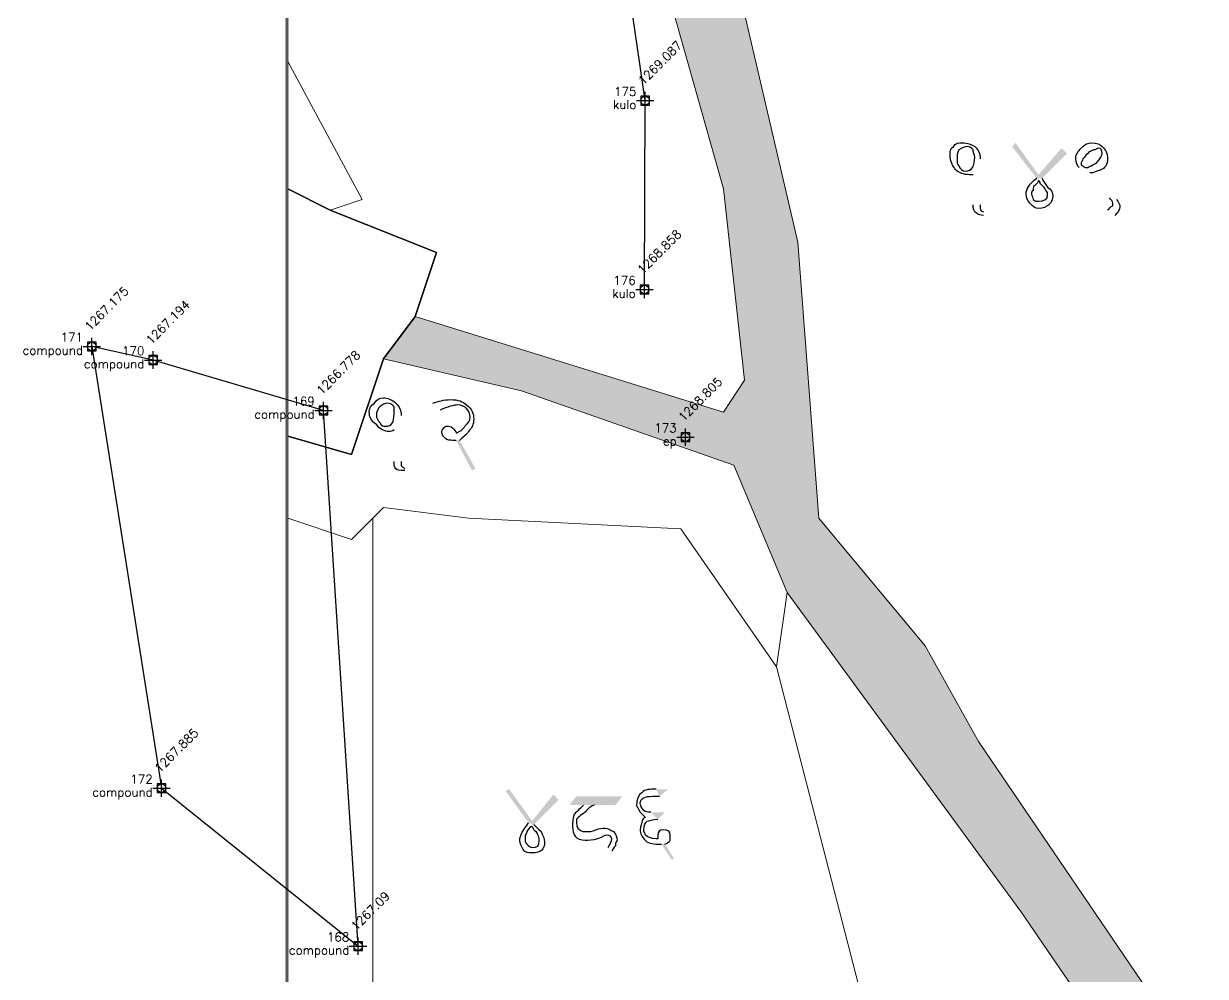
# Model space of a CAD drawing. Header units: metres. Extents: x 345912 to 349030, y 3061206 to 3061792.
# Drawn here: x 346734.5 to 346768.41, y 3061471.65 to 3061498.99 of the extents above; entities that cross this region are included whole.
import ezdxf
from ezdxf.enums import TextEntityAlignment as Align

# ---------------------------------------------------------------- set-up
doc = ezdxf.new("R2010")
doc.units = ezdxf.units.M
doc.header["$MEASUREMENT"] = 0
doc.header["$PDMODE"] = 98
doc.header["$PDSIZE"] = 0.25
for name, color, linetype in [('compound', 7, 'Continuous'), ('ep', 7, 'Continuous'), ('Features', 5, 'Continuous'), ('kulo', 7, 'Continuous'), ('PDF4_Geometry', 7, 'Continuous'), ('PDF4_Solid Fills', 7, 'Continuous'), ('Points', 7, 'Continuous'), ('Points-ELV', 6, 'Continuous'), ('Points-NUM', 4, 'Continuous'), ('Points-TXT', 3, 'Continuous')]:
    doc.layers.add(name, color=color, linetype=linetype)
doc.styles.add('romans', font='romans.shx')

# ---------------------------------------------------------------- blocks, each defined once
blk = doc.blocks.new('POINTS')
at = {"layer": 'Points'}
blk.add_line((0, 0), (0, 0), dxfattribs=at)
blk.add_point((0, 0), dxfattribs=at)
at = {"layer": 'Points-ELV', "style": 'romans'}
blk.add_attdef('ELEV', text='', height=1, rotation=45, dxfattribs=at).set_placement((0, 0), align=Align.BOTTOM_LEFT)
at = {"layer": 'Points-NUM', "style": 'romans'}
blk.add_attdef('PTNUM', text='', height=1, dxfattribs=at).set_placement((0, 0), align=Align.BOTTOM_RIGHT)
at = {"layer": 'Points-TXT', "style": 'romans'}
blk.add_attdef('DESC', text='', height=1, dxfattribs=at).set_placement((0, 0), align=Align.BOTTOM_RIGHT)
blk = doc.blocks.new('dh')
at = {"layer": 'Features'}
blk.add_lwpolyline([(346488.041, 3061310.547), (346488.061, 3061315.966), (346487.433, 3061320.309), (346486.944, 3061322.378), (346486.101, 3061325.11), (346484.682, 3061329.131), (346484.363, 3061330.241), (346483.346, 3061333.862)], dxfattribs=at)
blk.add_lwpolyline([(346479.824, 3061291.709), (346478.833, 3061307.08), (346473.943, 3061308.525), (346472.183, 3061308.915), (346474.185, 3061296.24)], close=True, dxfattribs=at)
at = {"layer": 'compound', "linetype": 'Continuous'}
ref = blk.add_blockref('POINTS', (346472.183, 3061308.915, 1267.175), dxfattribs=at)
ref.add_attrib('PTNUM', '171', dxfattribs={"layer": 'Points-NUM', "height": 0.25, "style": 'romans'}).set_placement((346471.933, 3061308.9775, 1267.175), align=Align.BOTTOM_RIGHT)
ref.add_attrib('DESC', 'compound', dxfattribs={"layer": 'Points-TXT', "height": 0.25, "style": 'romans'}).set_placement((346471.933, 3061308.6025, 1267.175), align=Align.BOTTOM_RIGHT)
ref.add_attrib('ELEV', '1267.175', dxfattribs={"layer": 'Points-ELV', "height": 0.25, "rotation": 45, "style": 'romans'}).set_placement((346472.183, 3061309.29, 1267.175), align=Align.BOTTOM_LEFT)
ref = blk.add_blockref('POINTS', (346473.943, 3061308.525, 1267.194), dxfattribs=at)
ref.add_attrib('PTNUM', '170', dxfattribs={"layer": 'Points-NUM', "height": 0.25, "style": 'romans'}).set_placement((346473.693, 3061308.5875, 1267.194), align=Align.BOTTOM_RIGHT)
ref.add_attrib('DESC', 'compound', dxfattribs={"layer": 'Points-TXT', "height": 0.25, "style": 'romans'}).set_placement((346473.693, 3061308.2125, 1267.194), align=Align.BOTTOM_RIGHT)
ref.add_attrib('ELEV', '1267.194', dxfattribs={"layer": 'Points-ELV', "height": 0.25, "rotation": 45, "style": 'romans'}).set_placement((346473.943, 3061308.9, 1267.194), align=Align.BOTTOM_LEFT)
ref = blk.add_blockref('POINTS', (346478.833, 3061307.08, 1266.778), dxfattribs=at)
ref.add_attrib('PTNUM', '169', dxfattribs={"layer": 'Points-NUM', "height": 0.25, "style": 'romans'}).set_placement((346478.583, 3061307.1425, 1266.778), align=Align.BOTTOM_RIGHT)
ref.add_attrib('DESC', 'compound', dxfattribs={"layer": 'Points-TXT', "height": 0.25, "style": 'romans'}).set_placement((346478.583, 3061306.7675, 1266.778), align=Align.BOTTOM_RIGHT)
ref.add_attrib('ELEV', '1266.778', dxfattribs={"layer": 'Points-ELV', "height": 0.25, "rotation": 45, "style": 'romans'}).set_placement((346478.833, 3061307.455, 1266.778), align=Align.BOTTOM_LEFT)
ref = blk.add_blockref('POINTS', (346474.185, 3061296.24, 1267.885), dxfattribs=at)
ref.add_attrib('PTNUM', '172', dxfattribs={"layer": 'Points-NUM', "height": 0.25, "style": 'romans'}).set_placement((346473.935, 3061296.3025, 1267.885), align=Align.BOTTOM_RIGHT)
ref.add_attrib('DESC', 'compound', dxfattribs={"layer": 'Points-TXT', "height": 0.25, "style": 'romans'}).set_placement((346473.935, 3061295.9275, 1267.885), align=Align.BOTTOM_RIGHT)
ref.add_attrib('ELEV', '1267.885', dxfattribs={"layer": 'Points-ELV', "height": 0.25, "rotation": 45, "style": 'romans'}).set_placement((346474.185, 3061296.615, 1267.885), align=Align.BOTTOM_LEFT)
ref = blk.add_blockref('POINTS', (346479.824, 3061291.709, 1267.09), dxfattribs=at)
ref.add_attrib('PTNUM', '168', dxfattribs={"layer": 'Points-NUM', "height": 0.25, "style": 'romans'}).set_placement((346479.574, 3061291.7715, 1267.09), align=Align.BOTTOM_RIGHT)
ref.add_attrib('DESC', 'compound', dxfattribs={"layer": 'Points-TXT', "height": 0.25, "style": 'romans'}).set_placement((346479.574, 3061291.3965, 1267.09), align=Align.BOTTOM_RIGHT)
ref.add_attrib('ELEV', '1267.09', dxfattribs={"layer": 'Points-ELV', "height": 0.25, "rotation": 45, "style": 'romans'}).set_placement((346479.824, 3061292.084, 1267.09), align=Align.BOTTOM_LEFT)
at = {"layer": 'ep', "linetype": 'Continuous'}
ref = blk.add_blockref('POINTS', (346489.216, 3061306.312, 1268.805), dxfattribs=at)
ref.add_attrib('PTNUM', '173', dxfattribs={"layer": 'Points-NUM', "height": 0.25, "style": 'romans'}).set_placement((346488.966, 3061306.3745, 1268.805), align=Align.BOTTOM_RIGHT)
ref.add_attrib('DESC', 'ep', dxfattribs={"layer": 'Points-TXT', "height": 0.25, "style": 'romans'}).set_placement((346488.966, 3061305.9995, 1268.805), align=Align.BOTTOM_RIGHT)
ref.add_attrib('ELEV', '1268.805', dxfattribs={"layer": 'Points-ELV', "height": 0.25, "rotation": 45, "style": 'romans'}).set_placement((346489.216, 3061306.687, 1268.805), align=Align.BOTTOM_LEFT)
at = {"layer": 'kulo', "linetype": 'Continuous'}
ref = blk.add_blockref('POINTS', (346488.061, 3061315.966, 1269.087), dxfattribs=at)
ref.add_attrib('PTNUM', '175', dxfattribs={"layer": 'Points-NUM', "height": 0.25, "style": 'romans'}).set_placement((346487.811, 3061316.0285, 1269.087), align=Align.BOTTOM_RIGHT)
ref.add_attrib('DESC', 'kulo', dxfattribs={"layer": 'Points-TXT', "height": 0.25, "style": 'romans'}).set_placement((346487.811, 3061315.6535, 1269.087), align=Align.BOTTOM_RIGHT)
ref.add_attrib('ELEV', '1269.087', dxfattribs={"layer": 'Points-ELV', "height": 0.25, "rotation": 45, "style": 'romans'}).set_placement((346488.061, 3061316.341, 1269.087), align=Align.BOTTOM_LEFT)
ref = blk.add_blockref('POINTS', (346488.041, 3061310.547, 1268.858), dxfattribs=at)
ref.add_attrib('PTNUM', '176', dxfattribs={"layer": 'Points-NUM', "height": 0.25, "style": 'romans'}).set_placement((346487.791, 3061310.6095, 1268.858), align=Align.BOTTOM_RIGHT)
ref.add_attrib('DESC', 'kulo', dxfattribs={"layer": 'Points-TXT', "height": 0.25, "style": 'romans'}).set_placement((346487.791, 3061310.2345, 1268.858), align=Align.BOTTOM_RIGHT)
ref.add_attrib('ELEV', '1268.858', dxfattribs={"layer": 'Points-ELV', "height": 0.25, "rotation": 45, "style": 'romans'}).set_placement((346488.041, 3061310.922, 1268.858), align=Align.BOTTOM_LEFT)

msp = doc.modelspace()

# ---------------------------------------------------------------- hatches: boundary and pattern name
at = {"layer": 'PDF4_Solid Fills', "true_color": 0xc3c3c3, "transparency": 33554531}
h = msp.add_hatch(color=9, dxfattribs=at)
h.paths.add_polyline_path([(346861.86867, 3061355.56042), (346855.77267, 3061355.25562), (346854.85827, 3061364.39962), (346853.94387, 3061369.58122), (346859.73507, 3061370.80042), (346860.03987, 3061370.80042), (346860.95427, 3061365.61882), (346861.25907, 3061361.65642)], flags=0)
h.paths.add_polyline_path([(346864.00227, 3061332.39562), (346857.60147, 3061332.09083), (346856.68707, 3061342.14922), (346863.08787, 3061342.14922)], flags=0)
h.paths.add_polyline_path([(346838.09427, 3061366.83802), (346831.99827, 3061365.61882), (346831.08387, 3061365.31402), (346823.46387, 3061364.09482), (346814.01507, 3061362.26602), (346813.71028, 3061362.26602), (346791.45988, 3061357.99882), (346792.37427, 3061364.09482), (346811.27187, 3061367.75243), (346820.72067, 3061369.27642), (346829.55987, 3061371.10522), (346838.70387, 3061372.62922)], flags=0)
h.paths.add_polyline_path([(346867.65987, 3061372.32442), (346864.30707, 3061371.71482), (346864.30707, 3061372.01962), (346864.00227, 3061374.76282), (346867.35507, 3061375.37243)], flags=0)
h.paths.add_polyline_path([(346853.94387, 3061369.58122), (346845.71427, 3061368.05722), (346845.40947, 3061368.05722), (346845.10467, 3061368.05722), (346844.49507, 3061367.75243), (346838.09427, 3061366.83802), (346838.70387, 3061372.62922), (346849.06707, 3061374.76282), (346849.37187, 3061374.76282), (346849.67667, 3061375.06762), (346849.98147, 3061375.06762), (346850.28627, 3061375.06762), (346852.72467, 3061375.67722)], flags=0)
h.paths.add_polyline_path([(346859.73507, 3061370.80042), (346853.94387, 3061369.58122), (346852.72467, 3061375.67722), (346856.99187, 3061376.59162), (346858.82067, 3061376.89642), (346859.43027, 3061371.10522)], flags=0)
h.paths.add_polyline_path([(346864.00227, 3061374.76282), (346864.30707, 3061372.01962), (346864.30707, 3061371.71482), (346859.73507, 3061370.80042), (346859.43027, 3061371.10522), (346858.82067, 3061376.89642), (346860.95427, 3061377.20123), (346863.69747, 3061377.50603), (346863.69747, 3061376.89642)], flags=0)
h.paths.add_polyline_path([(346867.35507, 3061375.37243), (346864.00227, 3061374.76282), (346863.69747, 3061376.89642), (346863.69747, 3061377.50603), (346867.05027, 3061378.11562)], flags=0)
h.paths.add_polyline_path([(346956.05188, 3061317.15562), (346955.13748, 3061318.37482), (346952.39427, 3061320.81322), (346949.95587, 3061321.11802), (346943.85987, 3061323.25162), (346934.71587, 3061325.99482), (346928.01028, 3061327.51882), (346922.82867, 3061327.51882), (346919.78067, 3061327.21402), (346917.64707, 3061326.29962), (346909.41747, 3061322.03243), (346903.32147, 3061317.76522), (346901.18787, 3061317.15562), (346787.49747, 3061317.15562), (346787.19267, 3061318.37482), (346787.19267, 3061320.50842), (346788.10707, 3061333.91962), (346788.41187, 3061335.74842), (346788.41187, 3061342.14922), (346788.71668, 3061350.37882), (346789.63107, 3061357.08442), (346790.54547, 3061360.74202), (346790.54547, 3061366.22842), (346791.45988, 3061369.58122), (346794.50787, 3061379.03002), (346793.89827, 3061382.07802), (346793.59348, 3061382.99243), (346790.54547, 3061391.83162), (346787.19267, 3061402.80443), (346782.92547, 3061416.52042), (346782.92547, 3061419.87322), (346782.92547, 3061427.18843), (346780.18227, 3061437.55162), (346778.04867, 3061448.82923), (346775.30547, 3061457.36363), (346773.78147, 3061460.41162), (346770.73347, 3061464.06923), (346767.07587, 3061467.72682), (346763.11347, 3061473.51802), (346756.40787, 3061482.66203), (346754.88388, 3061486.31962), (346748.78787, 3061488.45322), (346744.82547, 3061489.36763), (346745.73987, 3061490.58682), (346754.57907, 3061487.84363), (346755.18867, 3061488.75802), (346754.57907, 3061494.24442), (346751.22627, 3061506.13162), (346747.56867, 3061512.83722), (346749.39748, 3061514.05643), (346753.35987, 3061506.43643), (346754.57907, 3061501.86442), (346756.71267, 3061492.72042), (346757.32227, 3061484.79563), (346760.37028, 3061481.13802), (346761.89427, 3061478.39483), (346767.07587, 3061470.77483), (346772.56227, 3061464.37402), (346775.00067, 3061461.02123), (346778.04867, 3061454.62042), (346780.18227, 3061447.00042), (346780.79187, 3061442.42843), (346784.44948, 3061428.10282), (346785.05907, 3061419.87322), (346785.36387, 3061417.13002), (346789.93587, 3061400.67083), (346795.11747, 3061386.04042), (346796.03187, 3061382.07802), (346795.42227, 3061375.67722), (346792.67907, 3061367.14282), (346792.37427, 3061364.09482), (346791.45988, 3061357.99882), (346791.15507, 3061353.73162), (346790.24067, 3061345.19722), (346789.93587, 3061333.61482), (346789.93587, 3061332.70042), (346789.63107, 3061331.48123), (346789.32628, 3061325.69002), (346789.02147, 3061321.42283), (346789.32628, 3061318.98443), (346789.63107, 3061317.15562), (346895.09187, 3061317.15562), (346896.00627, 3061317.46042), (346900.57827, 3061318.67962), (346905.45507, 3061320.81322), (346908.80787, 3061323.25162), (346916.12308, 3061327.21402), (346916.73267, 3061327.51882), (346917.64707, 3061327.82362), (346920.69507, 3061328.73802), (346927.70547, 3061328.73802), (346936.23988, 3061326.90923), (346946.29828, 3061324.16603), (346948.12707, 3061323.25162), (346949.04147, 3061322.94682), (346955.13748, 3061320.50842), (346957.57587, 3061318.37482), (346957.88067, 3061318.07002), (346958.49028, 3061317.15562)], flags=0)
h.paths.add_polyline_path([(346863.08787, 3061342.14922), (346856.68707, 3061342.14922), (346855.77267, 3061355.25562), (346861.86867, 3061355.56042), (346862.17347, 3061353.73162), (346862.78307, 3061343.97802)], flags=0)
h = msp.add_hatch(color=9, dxfattribs=at)
h.paths.add_polyline_path([(346861.86867, 3061355.56042), (346855.77267, 3061355.25562), (346854.85827, 3061364.39962), (346853.94387, 3061369.58122), (346859.73507, 3061370.80042), (346860.03987, 3061370.80042), (346860.95427, 3061365.61882), (346861.25907, 3061361.65642)], flags=0)
h.paths.add_polyline_path([(346864.00227, 3061332.39562), (346857.60147, 3061332.09083), (346856.68707, 3061342.14922), (346863.08787, 3061342.14922)], flags=0)
h.paths.add_polyline_path([(346838.09427, 3061366.83802), (346831.99827, 3061365.61882), (346831.08387, 3061365.31402), (346823.46387, 3061364.09482), (346814.01507, 3061362.26602), (346813.71028, 3061362.26602), (346791.45988, 3061357.99882), (346792.37427, 3061364.09482), (346811.27187, 3061367.75243), (346820.72067, 3061369.27642), (346829.55987, 3061371.10522), (346838.70387, 3061372.62922)], flags=0)
h.paths.add_polyline_path([(346867.65987, 3061372.32442), (346864.30707, 3061371.71482), (346864.30707, 3061372.01962), (346864.00227, 3061374.76282), (346867.35507, 3061375.37243)], flags=0)
h.paths.add_polyline_path([(346853.94387, 3061369.58122), (346845.71427, 3061368.05722), (346845.40947, 3061368.05722), (346845.10467, 3061368.05722), (346844.49507, 3061367.75243), (346838.09427, 3061366.83802), (346838.70387, 3061372.62922), (346849.06707, 3061374.76282), (346849.37187, 3061374.76282), (346849.67667, 3061375.06762), (346849.98147, 3061375.06762), (346850.28627, 3061375.06762), (346852.72467, 3061375.67722)], flags=0)
h.paths.add_polyline_path([(346859.73507, 3061370.80042), (346853.94387, 3061369.58122), (346852.72467, 3061375.67722), (346856.99187, 3061376.59162), (346858.82067, 3061376.89642), (346859.43027, 3061371.10522)], flags=0)
h.paths.add_polyline_path([(346864.00227, 3061374.76282), (346864.30707, 3061372.01962), (346864.30707, 3061371.71482), (346859.73507, 3061370.80042), (346859.43027, 3061371.10522), (346858.82067, 3061376.89642), (346860.95427, 3061377.20123), (346863.69747, 3061377.50603), (346863.69747, 3061376.89642)], flags=0)
h.paths.add_polyline_path([(346867.35507, 3061375.37243), (346864.00227, 3061374.76282), (346863.69747, 3061376.89642), (346863.69747, 3061377.50603), (346867.05027, 3061378.11562)], flags=0)
h.paths.add_polyline_path([(346956.05188, 3061317.15562), (346955.13748, 3061318.37482), (346952.39427, 3061320.81322), (346949.95587, 3061321.11802), (346943.85987, 3061323.25162), (346934.71587, 3061325.99482), (346928.01028, 3061327.51882), (346922.82867, 3061327.51882), (346919.78067, 3061327.21402), (346917.64707, 3061326.29962), (346909.41747, 3061322.03243), (346903.32147, 3061317.76522), (346901.18787, 3061317.15562), (346787.49747, 3061317.15562), (346787.19267, 3061318.37482), (346787.19267, 3061320.50842), (346788.10707, 3061333.91962), (346788.41187, 3061335.74842), (346788.41187, 3061342.14922), (346788.71668, 3061350.37882), (346789.63107, 3061357.08442), (346790.54547, 3061360.74202), (346790.54547, 3061366.22842), (346791.45988, 3061369.58122), (346794.50787, 3061379.03002), (346793.89827, 3061382.07802), (346793.59348, 3061382.99243), (346790.54547, 3061391.83162), (346787.19267, 3061402.80443), (346782.92547, 3061416.52042), (346782.92547, 3061419.87322), (346782.92547, 3061427.18843), (346780.18227, 3061437.55162), (346778.04867, 3061448.82923), (346775.30547, 3061457.36363), (346773.78147, 3061460.41162), (346770.73347, 3061464.06923), (346767.07587, 3061467.72682), (346763.11347, 3061473.51802), (346756.40787, 3061482.66203), (346754.88388, 3061486.31962), (346748.78787, 3061488.45322), (346744.82547, 3061489.36763), (346745.73987, 3061490.58682), (346754.57907, 3061487.84363), (346755.18867, 3061488.75802), (346754.57907, 3061494.24442), (346751.22627, 3061506.13162), (346747.56867, 3061512.83722), (346749.39748, 3061514.05643), (346753.35987, 3061506.43643), (346754.57907, 3061501.86442), (346756.71267, 3061492.72042), (346757.32227, 3061484.79563), (346760.37028, 3061481.13802), (346761.89427, 3061478.39483), (346767.07587, 3061470.77483), (346772.56227, 3061464.37402), (346775.00067, 3061461.02123), (346778.04867, 3061454.62042), (346780.18227, 3061447.00042), (346780.79187, 3061442.42843), (346784.44948, 3061428.10282), (346785.05907, 3061419.87322), (346785.36387, 3061417.13002), (346789.93587, 3061400.67083), (346795.11747, 3061386.04042), (346796.03187, 3061382.07802), (346795.42227, 3061375.67722), (346792.67907, 3061367.14282), (346792.37427, 3061364.09482), (346791.45988, 3061357.99882), (346791.15507, 3061353.73162), (346790.24067, 3061345.19722), (346789.93587, 3061333.61482), (346789.93587, 3061332.70042), (346789.63107, 3061331.48123), (346789.32628, 3061325.69002), (346789.02147, 3061321.42283), (346789.32628, 3061318.98443), (346789.63107, 3061317.15562), (346895.09187, 3061317.15562), (346896.00627, 3061317.46042), (346900.57827, 3061318.67962), (346905.45507, 3061320.81322), (346908.80787, 3061323.25162), (346916.12308, 3061327.21402), (346916.73267, 3061327.51882), (346917.64707, 3061327.82362), (346920.69507, 3061328.73802), (346927.70547, 3061328.73802), (346936.23988, 3061326.90923), (346946.29828, 3061324.16603), (346948.12707, 3061323.25162), (346949.04147, 3061322.94682), (346955.13748, 3061320.50842), (346957.57587, 3061318.37482), (346957.88067, 3061318.07002), (346958.49028, 3061317.15562)], flags=0)
h.paths.add_polyline_path([(346863.08787, 3061342.14922), (346856.68707, 3061342.14922), (346855.77267, 3061355.25562), (346861.86867, 3061355.56042), (346862.17347, 3061353.73162), (346862.78307, 3061343.97802)], flags=0)
at = {"layer": 'PDF4_Solid Fills', "transparency": 33554559}
h = msp.add_hatch(color=256, dxfattribs=at)
h.paths.add_polyline_path([(346761.94508, 3061495.10803), (346761.94508, 3061493.78723)], flags=0)
h.paths.add_polyline_path([(346762.04668, 3061493.58403), (346762.04668, 3061493.48243)], flags=0)
h.paths.add_polyline_path([(346763.57068, 3061494.54923), (346762.85948, 3061495.46363), (346762.96108, 3061495.56523), (346763.62148, 3061494.65083), (346764.28188, 3061495.41283), (346764.43428, 3061495.26043), (346763.72308, 3061494.54923)], flags=0)
h.paths.add_polyline_path([(346765.09468, 3061494.70163), (346765.85668, 3061493.93963)], flags=0)
h.paths.add_polyline_path([(346765.80588, 3061493.48243), (346765.60268, 3061493.63483)], flags=0)
h.paths.add_polyline_path([(346765.65348, 3061493.99043), (346764.78988, 3061494.85403)], flags=0)
h = msp.add_hatch(color=256, dxfattribs=at)
h.paths.add_polyline_path([(346745.33348, 3061487.74204), (346745.33348, 3061486.42124)], flags=0)
h.paths.add_polyline_path([(346745.43508, 3061486.21804), (346745.43508, 3061486.16724)], flags=0)
h.paths.add_polyline_path([(346746.45108, 3061487.89444), (346746.24788, 3061488.09764)], flags=0)
h.paths.add_polyline_path([(346747.00988, 3061487.03084), (346747.46708, 3061486.21804), (346747.36548, 3061486.16724), (346746.90828, 3061487.03084)], flags=0)
h = msp.add_hatch(color=256, dxfattribs=at)
h.paths.add_polyline_path([(346748.99108, 3061476.05804), (346748.33068, 3061476.97244), (346748.43228, 3061477.02324), (346749.09268, 3061476.10884), (346749.70228, 3061476.87084), (346749.85468, 3061476.71844), (346749.14348, 3061476.00724)], flags=0)
h.paths.add_polyline_path([(346750.56588, 3061476.56604), (346750.15948, 3061476.56604), (346750.36268, 3061476.82004), (346751.68348, 3061476.82004), (346751.48028, 3061476.56604), (346750.87068, 3061476.56604)], flags=0)
h.paths.add_polyline_path([(346751.37868, 3061475.24524), (346751.27708, 3061475.34684)], flags=0)
h.paths.add_polyline_path([(346752.75028, 3061476.82004), (346753.00428, 3061477.02324), (346752.64868, 3061477.02324)], flags=0)
h.paths.add_polyline_path([(346752.80108, 3061475.44844), (346753.10588, 3061474.99124), (346753.15668, 3061475.04204), (346752.90268, 3061475.44844)], flags=0)
h.paths.add_polyline_path([(346752.69948, 3061476.15964), (346752.90268, 3061476.36284), (346752.49628, 3061476.36284)], flags=0)

# ---------------------------------------------------------------- linework, layer by layer
at = {"layer": 'PDF4_Geometry', "lineweight": 13}
msp.add_lwpolyline([(346742.03148, 3061540.87883), (346969.86948, 3061540.87883), (346969.86948, 3061317.05403), (346742.03148, 3061317.05403)], close=True, dxfattribs=at)
at = {"layer": 'PDF4_Geometry', "lineweight": 9}
for points in [[(346772.56227, 3061464.37403), (346767.07588, 3061470.77484), (346761.89428, 3061478.39484), (346760.37028, 3061481.13803), (346757.32228, 3061484.79564), (346756.71268, 3061492.72043), (346754.57908, 3061501.86443), (346753.35988, 3061506.43643), (346749.39748, 3061514.05643), (346777.43907, 3061525.33403), (346774.69587, 3061509.17963), (346771.03828, 3061496.07323), (346770.42868, 3061490.28204), (346774.39108, 3061480.22363), (346776.21988, 3061477.78523), (346778.04867, 3061470.47003)], [(346772.56227, 3061464.37403), (346767.07588, 3061470.77484), (346761.89428, 3061478.39484), (346760.37028, 3061481.13803), (346757.32228, 3061484.79564), (346756.71268, 3061492.72043), (346754.57908, 3061501.86443), (346753.35988, 3061506.43643), (346749.39748, 3061514.05643), (346777.43907, 3061525.33403), (346774.69587, 3061509.17963), (346771.03828, 3061496.07323), (346770.42868, 3061490.28204), (346774.39108, 3061480.22363), (346776.21988, 3061477.78523), (346778.04867, 3061470.47003)], [(346745.73988, 3061490.58683), (346746.34948, 3061492.41564), (346743.30148, 3061493.63484), (346744.21588, 3061493.93963), (346742.08228, 3061497.90204), (346742.08228, 3061509.78923), (346743.91108, 3061511.00844), (346747.56868, 3061512.83723), (346751.22628, 3061506.13163), (346754.57908, 3061494.24443), (346755.18868, 3061488.75803), (346754.57908, 3061487.84363)], [(346745.73988, 3061490.58683), (346746.34948, 3061492.41564), (346743.30148, 3061493.63484), (346744.21588, 3061493.93963), (346742.08228, 3061497.90204), (346742.08228, 3061509.78923), (346743.91108, 3061511.00844), (346747.56868, 3061512.83723), (346751.22628, 3061506.13163), (346754.57908, 3061494.24443), (346755.18868, 3061488.75803), (346754.57908, 3061487.84363)], [(346743.30148, 3061493.63484), (346742.08228, 3061494.24443), (346742.08228, 3061497.90204), (346744.21588, 3061493.93963)], [(346743.30148, 3061493.63484), (346742.08228, 3061494.24443), (346742.08228, 3061497.90204), (346744.21588, 3061493.93963)], [(346743.30148, 3061493.63484), (346746.34948, 3061492.41564), (346745.73988, 3061490.58683), (346744.82548, 3061489.36764), (346748.78788, 3061488.45323), (346754.88388, 3061486.31963), (346756.40788, 3061482.66204), (346756.10308, 3061480.52844), (346753.35988, 3061484.49083), (346747.26388, 3061484.79564), (346744.82548, 3061485.10043), (346744.52068, 3061484.79564), (346743.91108, 3061484.18603), (346742.08228, 3061484.79564), (346742.08228, 3061494.24443)], [(346743.30148, 3061493.63484), (346746.34948, 3061492.41564), (346745.73988, 3061490.58683), (346744.82548, 3061489.36764), (346748.78788, 3061488.45323), (346754.88388, 3061486.31963), (346756.40788, 3061482.66204), (346756.10308, 3061480.52844), (346753.35988, 3061484.49083), (346747.26388, 3061484.79564), (346744.82548, 3061485.10043), (346744.52068, 3061484.79564), (346743.91108, 3061484.18603), (346742.08228, 3061484.79564), (346742.08228, 3061494.24443)], [(346756.10308, 3061480.52844), (346758.54148, 3061471.07963), (346755.49348, 3061466.50764), (346752.44548, 3061463.45963), (346748.78788, 3061465.59323), (346744.52068, 3061468.64124), (346744.52068, 3061484.79564), (346744.82548, 3061485.10043), (346747.26388, 3061484.79564), (346753.35988, 3061484.49083)], [(346756.10308, 3061480.52844), (346758.54148, 3061471.07963), (346755.49348, 3061466.50764), (346752.44548, 3061463.45963), (346748.78788, 3061465.59323), (346744.52068, 3061468.64124), (346744.52068, 3061484.79564), (346744.82548, 3061485.10043), (346747.26388, 3061484.79564), (346753.35988, 3061484.49083)], [(346744.52068, 3061484.79564), (346744.52068, 3061468.64124), (346742.08228, 3061470.47003), (346742.08228, 3061484.79564), (346743.91108, 3061484.18603)], [(346744.52068, 3061484.79564), (346744.52068, 3061468.64124), (346742.08228, 3061470.47003), (346742.08228, 3061484.79564), (346743.91108, 3061484.18603)], [(346770.73348, 3061464.06923), (346762.80868, 3061460.41163), (346756.71268, 3061458.27803), (346752.44548, 3061463.45963), (346755.49348, 3061466.50764), (346758.54148, 3061471.07963), (346756.10308, 3061480.52844), (346756.40788, 3061482.66204), (346763.11348, 3061473.51803), (346767.07588, 3061467.72683)], [(346770.73348, 3061464.06923), (346762.80868, 3061460.41163), (346756.71268, 3061458.27803), (346752.44548, 3061463.45963), (346755.49348, 3061466.50764), (346758.54148, 3061471.07963), (346756.10308, 3061480.52844), (346756.40788, 3061482.66204), (346763.11348, 3061473.51803), (346767.07588, 3061467.72683)]]:
    msp.add_lwpolyline(points, close=True, dxfattribs=at)
for points in [[(346780.18227, 3061437.55162), (346778.04867, 3061448.82923), (346775.30547, 3061457.36363), (346773.78147, 3061460.41162), (346770.73347, 3061464.06923), (346767.07587, 3061467.72682), (346763.11347, 3061473.51802), (346756.40787, 3061482.66203), (346754.88388, 3061486.31962), (346748.78787, 3061488.45322), (346744.82547, 3061489.36763), (346745.73987, 3061490.58682), (346754.57907, 3061487.84363), (346755.18867, 3061488.75802), (346754.57907, 3061494.24442), (346751.22627, 3061506.13162)], [(346780.18227, 3061437.55162), (346778.04867, 3061448.82923), (346775.30547, 3061457.36363), (346773.78147, 3061460.41162), (346770.73347, 3061464.06923), (346767.07587, 3061467.72682), (346763.11347, 3061473.51802), (346756.40787, 3061482.66203), (346754.88388, 3061486.31962), (346748.78787, 3061488.45322), (346744.82547, 3061489.36763), (346745.73987, 3061490.58682), (346754.57907, 3061487.84363), (346755.18867, 3061488.75802), (346754.57907, 3061494.24442), (346751.22627, 3061506.13162)], [(346754.57907, 3061501.86442), (346756.71267, 3061492.72042), (346757.32227, 3061484.79563), (346760.37028, 3061481.13802), (346761.89427, 3061478.39483), (346767.07587, 3061470.77483), (346772.56227, 3061464.37402), (346775.00067, 3061461.02123), (346778.04867, 3061454.62042), (346780.18227, 3061447.00042), (346780.79187, 3061442.42843)], [(346754.57907, 3061501.86442), (346756.71267, 3061492.72042), (346757.32227, 3061484.79563), (346760.37028, 3061481.13802), (346761.89427, 3061478.39483), (346767.07587, 3061470.77483), (346772.56227, 3061464.37402), (346775.00067, 3061461.02123), (346778.04867, 3061454.62042), (346780.18227, 3061447.00042), (346780.79187, 3061442.42843)]]:
    msp.add_lwpolyline(points, dxfattribs=at)
at = {"layer": 'PDF4_Geometry', "color": 21, "lineweight": 13, "true_color": 0xffafaf}
msp.add_lwpolyline([(346742.08228, 3061487.14695), (346743.91108, 3061486.62444), (346744.82548, 3061489.36764), (346745.73988, 3061490.58684), (346746.34948, 3061492.41564), (346743.30148, 3061493.63484), (346742.08228, 3061494.24444), (346743.30148, 3061493.63484), (346746.34948, 3061492.41564), (346745.73988, 3061490.58684), (346744.82548, 3061489.36764), (346743.91108, 3061486.62444)], close=True, dxfattribs=at)
msp.add_lwpolyline([(346742.08228, 3061487.14695), (346743.91108, 3061486.62444), (346744.82548, 3061489.36764), (346745.73988, 3061490.58684), (346746.34948, 3061492.41564), (346743.30148, 3061493.63484), (346742.08228, 3061494.24444), (346743.30148, 3061493.63484), (346746.34948, 3061492.41564), (346745.73988, 3061490.58684), (346744.82548, 3061489.36764), (346743.91108, 3061486.62444)], close=True, dxfattribs=at)
at = {"layer": 'PDF4_Geometry', "color": 21, "lineweight": 25, "true_color": 0xffafaf}
msp.add_lwpolyline([(346742.08228, 3061487.14695), (346743.91108, 3061486.62444), (346744.82548, 3061489.36764), (346745.73988, 3061490.58684), (346746.34948, 3061492.41564), (346743.30148, 3061493.63484), (346742.08228, 3061494.24444), (346743.30148, 3061493.63484), (346746.34948, 3061492.41564), (346745.73988, 3061490.58684), (346744.82548, 3061489.36764), (346743.91108, 3061486.62444)], close=True, dxfattribs=at)
at = {"layer": 'PDF4_Geometry', "lineweight": 25}
for points in [[(346761.08148, 3061495.20963), (346761.08148, 3061495.31123), (346761.08148, 3061495.41283), (346761.18308, 3061495.46363)], [(346761.18308, 3061495.46363), (346761.23388, 3061495.56523), (346761.33548, 3061495.56523), (346761.43708, 3061495.56523)], [(346761.33548, 3061495.36203), (346761.28468, 3061495.26043), (346761.28468, 3061495.20963), (346761.28468, 3061495.10803)], [(346761.58948, 3061495.46363), (346761.48788, 3061495.46363), (346761.43708, 3061495.41283), (346761.33548, 3061495.36203)], [(346761.43708, 3061495.56523), (346761.58948, 3061495.56523), (346761.69108, 3061495.51443), (346761.79268, 3061495.46363)], [(346761.74188, 3061495.36203), (346761.69108, 3061495.41283), (346761.64028, 3061495.46363), (346761.58948, 3061495.46363)], [(346761.79268, 3061495.15883), (346761.79268, 3061495.20963), (346761.74188, 3061495.31123), (346761.74188, 3061495.36203)], [(346761.79268, 3061495.46363), (346761.89428, 3061495.36203), (346761.94508, 3061495.26043), (346761.94508, 3061495.10803)], [(346764.68828, 3061495.10803), (346764.68828, 3061495.26043), (346764.78988, 3061495.36203), (346764.89148, 3061495.46363)], [(346764.89148, 3061495.46363), (346764.94228, 3061495.51443), (346765.04388, 3061495.56523), (346765.14548, 3061495.56523)], [(346765.19628, 3061495.36203), (346765.04388, 3061495.31123), (346764.99308, 3061495.20963), (346764.89148, 3061495.10803)], [(346765.14548, 3061495.56523), (346765.29788, 3061495.56523), (346765.39948, 3061495.51443), (346765.45028, 3061495.46363)], [(346765.34868, 3061495.41283), (346765.29788, 3061495.41283), (346765.24708, 3061495.36203), (346765.19628, 3061495.36203)], [(346765.29788, 3061495.00643), (346765.39948, 3061495.10803), (346765.45028, 3061495.20963), (346765.45028, 3061495.26043)], [(346765.45028, 3061495.26043), (346765.45028, 3061495.36203), (346765.39948, 3061495.41283), (346765.34868, 3061495.41283)], [(346765.45028, 3061495.46363), (346765.55188, 3061495.36203), (346765.60268, 3061495.26043), (346765.60268, 3061495.10803)], [(346761.23388, 3061494.80323), (346761.13228, 3061494.95563), (346761.08148, 3061495.05723), (346761.08148, 3061495.20963)], [(346761.28468, 3061495.10803), (346761.28468, 3061495.00643), (346761.28468, 3061494.95563), (346761.33548, 3061494.90483)], [(346761.33548, 3061494.90483), (346761.38628, 3061494.80323), (346761.43708, 3061494.75243), (346761.53868, 3061494.75243)], [(346761.53868, 3061494.75243), (346761.69108, 3061494.75243), (346761.79268, 3061494.90483), (346761.79268, 3061495.15883)], [(346764.78988, 3061494.85403), (346764.73908, 3061494.90483), (346764.68828, 3061495.00643), (346764.68828, 3061495.10803)], [(346764.89148, 3061495.10803), (346764.89148, 3061495.05723), (346764.84068, 3061495.00643), (346764.84068, 3061494.95563)], [(346764.84068, 3061494.95563), (346764.84068, 3061494.95563), (346764.84068, 3061494.90483), (346764.89148, 3061494.90483)], [(346764.89148, 3061494.90483), (346764.89148, 3061494.90483), (346764.94228, 3061494.85403), (346764.99308, 3061494.85403)], [(346764.99308, 3061494.85403), (346765.04388, 3061494.85403), (346765.09468, 3061494.90483), (346765.14548, 3061494.90483)], [(346765.14548, 3061494.90483), (346765.19628, 3061494.95563), (346765.24708, 3061494.95563), (346765.29788, 3061495.00643)], [(346765.60268, 3061495.10803), (346765.60268, 3061494.90483), (346765.50108, 3061494.80323), (346765.29788, 3061494.75243)], [(346761.64028, 3061494.65083), (346761.48788, 3061494.65083), (346761.33548, 3061494.70163), (346761.23388, 3061494.80323)], [(346761.74188, 3061494.65083), (346761.69108, 3061494.65083), (346761.64028, 3061494.65083), (346761.64028, 3061494.65083)], [(346765.29788, 3061494.75243), (346765.19628, 3061494.70163), (346765.14548, 3061494.70163), (346765.09468, 3061494.70163)], [(346763.26588, 3061494.09203), (346763.26588, 3061494.24443), (346763.36748, 3061494.39683), (346763.57068, 3061494.54923)], [(346763.51988, 3061494.34603), (346763.46908, 3061494.34603), (346763.46908, 3061494.29523), (346763.46908, 3061494.19363)], [(346763.62148, 3061494.49843), (346763.62148, 3061494.44763), (346763.57068, 3061494.39683), (346763.51988, 3061494.34603)], [(346763.67228, 3061494.39683), (346763.67228, 3061494.39683), (346763.67228, 3061494.44763), (346763.62148, 3061494.49843)], [(346763.77388, 3061494.29523), (346763.77388, 3061494.29523), (346763.72308, 3061494.34603), (346763.67228, 3061494.39683)], [(346763.72308, 3061494.54923), (346763.72308, 3061494.49843), (346763.82468, 3061494.39683), (346763.87548, 3061494.29523)], [(346763.87548, 3061494.14283), (346763.82468, 3061494.19363), (346763.82468, 3061494.24443), (346763.77388, 3061494.29523)], [(346763.87548, 3061494.29523), (346763.97708, 3061494.24443), (346764.02788, 3061494.14283), (346764.02788, 3061494.04123)], [(346763.36748, 3061493.83803), (346763.31668, 3061493.88883), (346763.26588, 3061493.99043), (346763.26588, 3061494.09203)], [(346763.46908, 3061494.19363), (346763.41828, 3061494.19363), (346763.41828, 3061494.14283), (346763.41828, 3061494.09203)], [(346763.41828, 3061494.09203), (346763.41828, 3061494.04123), (346763.46908, 3061493.99043), (346763.46908, 3061493.93963)], [(346763.46908, 3061493.93963), (346763.51988, 3061493.88883), (346763.57068, 3061493.88883), (346763.62148, 3061493.88883)], [(346763.62148, 3061493.88883), (346763.77388, 3061493.88883), (346763.87548, 3061493.93963), (346763.87548, 3061494.04123)], [(346764.02788, 3061494.04123), (346764.02788, 3061493.83803), (346763.87548, 3061493.68563), (346763.62148, 3061493.68563)], [(346763.87548, 3061494.04123), (346763.87548, 3061494.09203), (346763.87548, 3061494.09203), (346763.87548, 3061494.14283)], [(346765.75508, 3061493.83803), (346765.75508, 3061493.88883), (346765.70428, 3061493.93963), (346765.65348, 3061493.99043)], [(346765.85668, 3061493.93963), (346765.90748, 3061493.88883), (346765.95828, 3061493.78723), (346765.95828, 3061493.73643)], [(346761.79268, 3061493.58403), (346761.79268, 3061493.58403), (346761.74188, 3061493.68563), (346761.74188, 3061493.78723)], [(346762.04668, 3061493.48243), (346761.94508, 3061493.48243), (346761.84348, 3061493.53323), (346761.79268, 3061493.58403)], [(346761.94508, 3061493.78723), (346761.94508, 3061493.73643), (346761.94508, 3061493.68563), (346761.94508, 3061493.68563)], [(346761.94508, 3061493.68563), (346761.94508, 3061493.63483), (346761.99588, 3061493.58403), (346762.04668, 3061493.58403)], [(346763.62148, 3061493.68563), (346763.51988, 3061493.68563), (346763.46908, 3061493.73643), (346763.36748, 3061493.83803)], [(346765.60268, 3061493.63483), (346765.60268, 3061493.63483), (346765.65348, 3061493.68563), (346765.70428, 3061493.73643)], [(346765.70428, 3061493.73643), (346765.75508, 3061493.73643), (346765.75508, 3061493.78723), (346765.75508, 3061493.83803)], [(346765.95828, 3061493.73643), (346765.95828, 3061493.63483), (346765.90748, 3061493.58403), (346765.80588, 3061493.48243)], [(346744.57148, 3061488.09764), (346744.62228, 3061488.19924), (346744.72388, 3061488.25004), (346744.82548, 3061488.25004)], [(346744.82548, 3061488.25004), (346744.92708, 3061488.25004), (346745.07948, 3061488.19924), (346745.18108, 3061488.09764)], [(346746.24788, 3061488.09764), (346746.40028, 3061488.14844), (346746.55268, 3061488.19924), (346746.75588, 3061488.19924)], [(346746.75588, 3061488.19924), (346746.95908, 3061488.19924), (346747.11148, 3061488.14844), (346747.21308, 3061488.04684)], [(346744.41908, 3061487.84364), (346744.41908, 3061487.94524), (346744.46988, 3061488.04684), (346744.57148, 3061488.09764)], [(346744.62228, 3061487.48804), (346744.46988, 3061487.58964), (346744.41908, 3061487.69124), (346744.41908, 3061487.84364)], [(346744.72388, 3061487.99604), (346744.67308, 3061487.94524), (346744.62228, 3061487.84364), (346744.62228, 3061487.74204)], [(346744.92708, 3061488.09764), (346744.87628, 3061488.09764), (346744.77468, 3061488.04684), (346744.72388, 3061487.99604)], [(346744.87628, 3061487.43724), (346745.07948, 3061487.43724), (346745.13028, 3061487.53884), (346745.13028, 3061487.79284)], [(346745.13028, 3061487.99604), (346745.07948, 3061488.04684), (346745.02868, 3061488.09764), (346744.92708, 3061488.09764)], [(346745.13028, 3061487.79284), (346745.13028, 3061487.89444), (346745.13028, 3061487.94524), (346745.13028, 3061487.99604)], [(346745.18108, 3061488.09764), (346745.28268, 3061487.99604), (346745.33348, 3061487.89444), (346745.33348, 3061487.74204)], [(346746.95908, 3061488.04684), (346746.85748, 3061488.04684), (346746.65428, 3061487.99604), (346746.45108, 3061487.89444)], [(346747.21308, 3061487.94524), (346747.16228, 3061487.99604), (346747.06068, 3061488.04684), (346746.95908, 3061488.04684)], [(346747.21308, 3061488.04684), (346747.36548, 3061487.94524), (346747.41628, 3061487.79284), (346747.41628, 3061487.64044)], [(346747.31468, 3061487.69124), (346747.31468, 3061487.79284), (346747.26388, 3061487.89444), (346747.21308, 3061487.94524)], [(346744.62228, 3061487.74204), (346744.62228, 3061487.69124), (346744.67308, 3061487.58964), (346744.72388, 3061487.53884)], [(346744.97788, 3061487.28484), (346744.87628, 3061487.28484), (346744.72388, 3061487.33564), (346744.62228, 3061487.48804)], [(346744.72388, 3061487.53884), (346744.77468, 3061487.43724), (346744.82548, 3061487.43724), (346744.87628, 3061487.43724)], [(346747.16228, 3061487.43724), (346747.26388, 3061487.53884), (346747.31468, 3061487.58964), (346747.31468, 3061487.69124)], [(346747.41628, 3061487.64044), (346747.41628, 3061487.48804), (346747.36548, 3061487.38644), (346747.26388, 3061487.28484)], [(346745.13028, 3061487.33564), (346745.07948, 3061487.28484), (346745.02868, 3061487.28484), (346744.97788, 3061487.28484)], [(346746.50188, 3061487.28484), (346746.50188, 3061487.33564), (346746.55268, 3061487.38644), (346746.55268, 3061487.38644)], [(346746.60348, 3061487.08164), (346746.55268, 3061487.13244), (346746.50188, 3061487.18324), (346746.50188, 3061487.28484)], [(346746.55268, 3061487.38644), (346746.60348, 3061487.43724), (346746.60348, 3061487.43724), (346746.65428, 3061487.43724)], [(346746.65428, 3061487.43724), (346746.70508, 3061487.43724), (346746.75588, 3061487.43724), (346746.80668, 3061487.38644)], [(346746.80668, 3061487.38644), (346746.85748, 3061487.33564), (346746.90828, 3061487.28484), (346746.90828, 3061487.23404)], [(346746.90828, 3061487.23404), (346747.00988, 3061487.28484), (346747.11148, 3061487.33564), (346747.16228, 3061487.43724)], [(346747.26388, 3061487.28484), (346747.21308, 3061487.18324), (346747.11148, 3061487.13244), (346747.00988, 3061487.03084)], [(346746.80668, 3061487.03084), (346746.75588, 3061487.03084), (346746.65428, 3061487.03084), (346746.60348, 3061487.08164)], [(346746.90828, 3061487.03084), (346746.85748, 3061487.03084), (346746.85748, 3061487.03084), (346746.80668, 3061487.03084)], [(346745.18108, 3061486.21804), (346745.13028, 3061486.26884), (346745.13028, 3061486.31964), (346745.13028, 3061486.42124)], [(346745.43508, 3061486.16724), (346745.28268, 3061486.16724), (346745.23188, 3061486.16724), (346745.18108, 3061486.21804)], [(346745.33348, 3061486.42124), (346745.33348, 3061486.37044), (346745.33348, 3061486.31964), (346745.33348, 3061486.31964)], [(346745.33348, 3061486.31964), (346745.33348, 3061486.26884), (346745.38428, 3061486.26884), (346745.43508, 3061486.21804)], [(346752.64868, 3061477.02324), (346752.44548, 3061477.02324), (346752.34388, 3061477.02324), (346752.24228, 3061476.92164)], [(346752.24228, 3061476.92164), (346752.14068, 3061476.87084), (346752.08988, 3061476.71844), (346752.08988, 3061476.56604)], [(346752.19148, 3061476.61684), (346752.19148, 3061476.76924), (346752.34388, 3061476.82004), (346752.54708, 3061476.82004)], [(346752.29308, 3061476.41364), (346752.24228, 3061476.46444), (346752.19148, 3061476.56604), (346752.19148, 3061476.61684)], [(346752.54708, 3061476.82004), (346752.59788, 3061476.82004), (346752.64868, 3061476.82004), (346752.69948, 3061476.82004)], [(346752.69948, 3061476.82004), (346752.75028, 3061476.82004), (346752.75028, 3061476.82004), (346752.75028, 3061476.82004)], [(346750.26108, 3061475.95644), (346750.26108, 3061476.05804), (346750.26108, 3061476.15964), (346750.31188, 3061476.31204)], [(346750.31188, 3061476.31204), (346750.36268, 3061476.36284), (346750.46428, 3061476.46444), (346750.56588, 3061476.56604)], [(346750.61668, 3061476.36284), (346750.46428, 3061476.26124), (346750.41348, 3061476.21044), (346750.36268, 3061476.15964)], [(346750.87068, 3061476.56604), (346750.71828, 3061476.51524), (346750.66748, 3061476.41364), (346750.61668, 3061476.36284)], [(346752.08988, 3061476.56604), (346752.08988, 3061476.51524), (346752.14068, 3061476.46444), (346752.19148, 3061476.36284)], [(346752.19148, 3061476.36284), (346752.24228, 3061476.31204), (346752.29308, 3061476.26124), (346752.34388, 3061476.21044)], [(346752.49628, 3061476.36284), (346752.39468, 3061476.36284), (346752.34388, 3061476.36284), (346752.29308, 3061476.41364)], [(346748.73708, 3061475.55004), (346748.73708, 3061475.70244), (346748.83868, 3061475.85484), (346748.99108, 3061476.05804)], [(346749.09268, 3061475.95644), (346749.04188, 3061475.95644), (346748.99108, 3061475.90564), (346748.94028, 3061475.80404)], [(346749.14348, 3061475.85484), (346749.14348, 3061475.90564), (346749.09268, 3061475.90564), (346749.09268, 3061475.95644)], [(346749.14348, 3061476.00724), (346749.19428, 3061475.95644), (346749.24508, 3061475.90564), (346749.34668, 3061475.80404)], [(346750.61668, 3061475.55004), (346750.36268, 3061475.55004), (346750.26108, 3061475.70244), (346750.26108, 3061475.95644)], [(346750.36268, 3061476.15964), (346750.36268, 3061476.10884), (346750.36268, 3061476.05804), (346750.36268, 3061476.05804)], [(346750.36268, 3061476.05804), (346750.36268, 3061475.95644), (346750.41348, 3061475.85484), (346750.46428, 3061475.85484)], [(346752.24228, 3061476.05804), (346752.24228, 3061476.05804), (346752.19148, 3061475.95644), (346752.19148, 3061475.85484)], [(346752.34388, 3061476.21044), (346752.29308, 3061476.21044), (346752.24228, 3061476.15964), (346752.24228, 3061476.05804)], [(346752.29308, 3061475.85484), (346752.29308, 3061476.00724), (346752.34388, 3061476.05804), (346752.39468, 3061476.10884)], [(346752.39468, 3061476.10884), (346752.44548, 3061476.10884), (346752.54708, 3061476.15964), (346752.69948, 3061476.15964)], [(346748.94028, 3061475.80404), (346748.94028, 3061475.80404), (346748.94028, 3061475.75324), (346748.88948, 3061475.70244)], [(346748.88948, 3061475.70244), (346748.88948, 3061475.65164), (346748.88948, 3061475.60084), (346748.88948, 3061475.60084)], [(346748.88948, 3061475.60084), (346748.88948, 3061475.55004), (346748.88948, 3061475.49924), (346748.94028, 3061475.44844)], [(346749.24508, 3061475.75324), (346749.24508, 3061475.75324), (346749.19428, 3061475.80404), (346749.14348, 3061475.85484)], [(346749.29588, 3061475.60084), (346749.29588, 3061475.65164), (346749.24508, 3061475.70244), (346749.24508, 3061475.75324)], [(346749.29588, 3061475.55004), (346749.29588, 3061475.55004), (346749.29588, 3061475.60084), (346749.29588, 3061475.60084)], [(346749.34668, 3061475.80404), (346749.39748, 3061475.70244), (346749.44828, 3061475.60084), (346749.44828, 3061475.49924)], [(346750.46428, 3061475.85484), (346750.51508, 3061475.80404), (346750.56588, 3061475.80404), (346750.66748, 3061475.80404)], [(346750.97228, 3061475.60084), (346750.81988, 3061475.55004), (346750.71828, 3061475.55004), (346750.61668, 3061475.55004)], [(346750.66748, 3061475.80404), (346750.71828, 3061475.80404), (346750.81988, 3061475.80404), (346750.92148, 3061475.85484)], [(346750.92148, 3061475.85484), (346751.02308, 3061475.90564), (346751.12468, 3061475.90564), (346751.17548, 3061475.90564)], [(346751.22628, 3061475.70244), (346751.17548, 3061475.70244), (346751.12468, 3061475.65164), (346750.97228, 3061475.60084)], [(346751.17548, 3061475.90564), (346751.27708, 3061475.90564), (346751.32788, 3061475.85484), (346751.42948, 3061475.80404)], [(346751.37868, 3061475.60084), (346751.37868, 3061475.65164), (346751.32788, 3061475.70244), (346751.22628, 3061475.70244)], [(346751.27708, 3061475.34684), (346751.32788, 3061475.44844), (346751.37868, 3061475.55004), (346751.37868, 3061475.60084)], [(346751.42948, 3061475.80404), (346751.48028, 3061475.75324), (346751.53108, 3061475.65164), (346751.53108, 3061475.55004)], [(346752.19148, 3061475.85484), (346752.19148, 3061475.75324), (346752.24228, 3061475.65164), (346752.34388, 3061475.55004)], [(346752.29308, 3061475.80404), (346752.29308, 3061475.80404), (346752.29308, 3061475.85484), (346752.29308, 3061475.85484)], [(346752.34388, 3061475.70244), (346752.34388, 3061475.70244), (346752.34388, 3061475.75324), (346752.29308, 3061475.80404)], [(346752.64868, 3061475.60084), (346752.49628, 3061475.60084), (346752.39468, 3061475.65164), (346752.34388, 3061475.70244)], [(346752.69948, 3061475.60084), (346752.69948, 3061475.60084), (346752.69948, 3061475.60084), (346752.64868, 3061475.60084)], [(346752.85188, 3061475.85484), (346752.75028, 3061475.85484), (346752.69948, 3061475.80404), (346752.69948, 3061475.70244)], [(346752.69948, 3061475.70244), (346752.69948, 3061475.70244), (346752.69948, 3061475.65164), (346752.69948, 3061475.65164)], [(346752.69948, 3061475.65164), (346752.69948, 3061475.65164), (346752.69948, 3061475.60084), (346752.69948, 3061475.60084)], [(346753.05508, 3061475.70244), (346753.05508, 3061475.80404), (346753.00428, 3061475.85484), (346752.85188, 3061475.85484)], [(346753.05508, 3061475.55004), (346753.05508, 3061475.55004), (346753.05508, 3061475.60084), (346753.05508, 3061475.70244)], [(346748.83868, 3061475.29604), (346748.78788, 3061475.39764), (346748.73708, 3061475.44844), (346748.73708, 3061475.55004)], [(346749.09268, 3061475.19444), (346748.99108, 3061475.19444), (346748.88948, 3061475.19444), (346748.83868, 3061475.29604)], [(346748.94028, 3061475.44844), (346748.99108, 3061475.39764), (346749.04188, 3061475.34684), (346749.09268, 3061475.34684)], [(346749.09268, 3061475.34684), (346749.24508, 3061475.34684), (346749.29588, 3061475.39764), (346749.29588, 3061475.55004)], [(346749.44828, 3061475.49924), (346749.44828, 3061475.29604), (346749.34668, 3061475.19444), (346749.09268, 3061475.19444)], [(346751.48028, 3061475.39764), (346751.48028, 3061475.39764), (346751.42948, 3061475.34684), (346751.37868, 3061475.24524)], [(346751.53108, 3061475.55004), (346751.53108, 3061475.55004), (346751.48028, 3061475.49924), (346751.48028, 3061475.39764)], [(346752.34388, 3061475.55004), (346752.44548, 3061475.44844), (346752.59788, 3061475.44844), (346752.75028, 3061475.44844)], [(346752.75028, 3061475.44844), (346752.75028, 3061475.44844), (346752.80108, 3061475.44844), (346752.80108, 3061475.44844)], [(346752.90268, 3061475.44844), (346753.00428, 3061475.49924), (346753.00428, 3061475.49924), (346753.05508, 3061475.55004)]]:
    msp.add_open_spline(points, degree=3, dxfattribs=at)

# ---------------------------------------------------------------- block references
at = {"layer": 'Features'}
msp.add_blockref('dh', (264.27326, 180.81034), dxfattribs=at)

doc.saveas('drawing.dxf')
